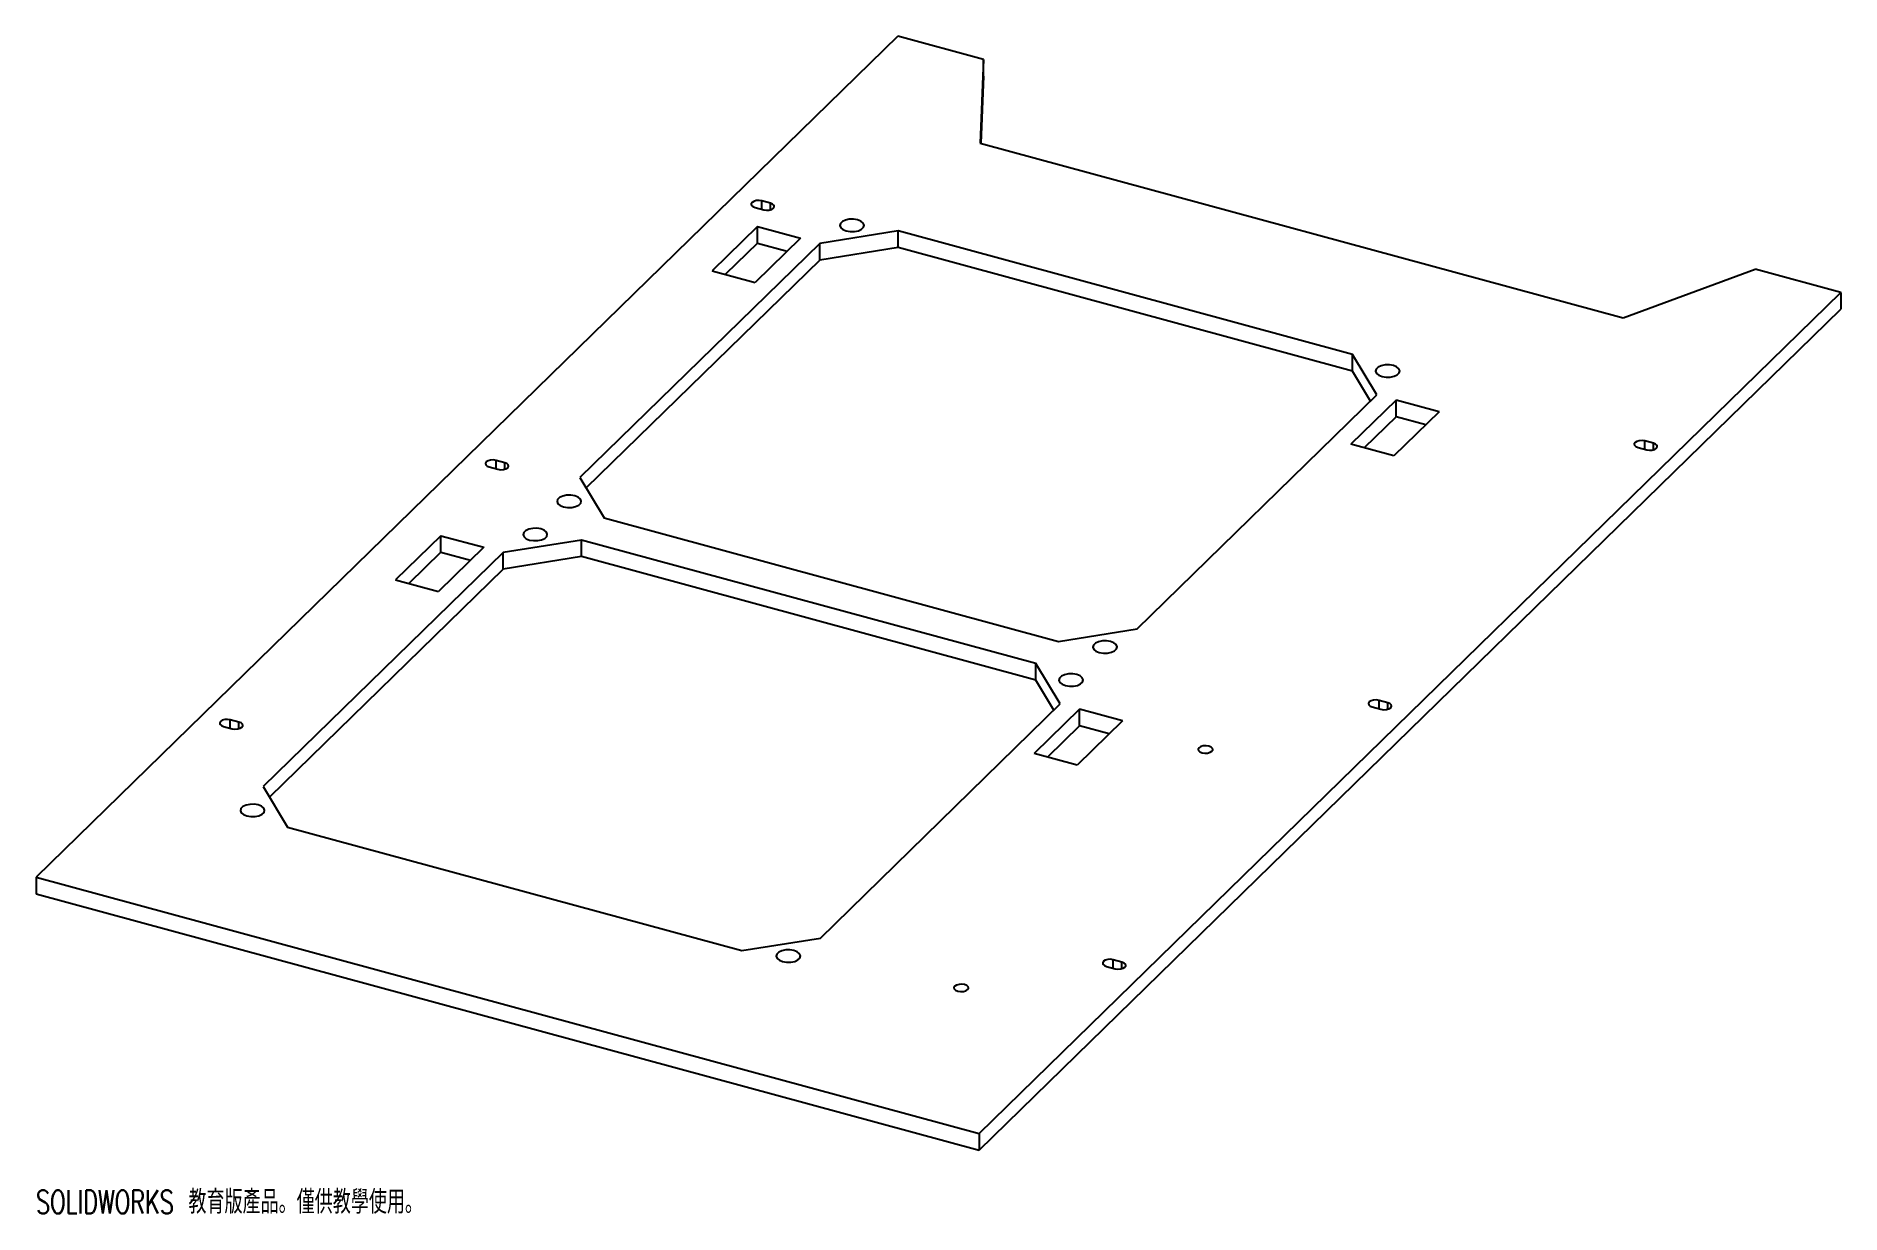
# Paper-space layout '_不等角視圖' of a CAD drawing. Header units: millimetres. Extents: x -186 to 186, y -126 to 117.
import ezdxf

# ---------------------------------------------------------------- set-up
doc = ezdxf.new("R2010")
doc.units = ezdxf.units.MM
doc.styles.add('SLDTEXTSTYLE0', font='TXT', dxfattribs={"width": 0.7, "bigfont": 'bigfont'})

psp = doc.layouts.new('_不等角視圖')

# ---------------------------------------------------------------- linework, layer by layer
at = {"color": 7, "linetype": 'Continuous', "lineweight": 25}
for p, q in [((-8.38, 116.64), (-186.19, -56.91)), ((9.31, 111.84), (-8.38, 116.64)), ((9.31, 111.84), (8.57, 94.57)), ((9.31, 108.41), (9.31, 111.84)), ((9.31, 108.41), (8.72, 94.53)), ((8.57, 94.57), (141.24, 58.51)), ((-34.67, 82.15), (-36.44, 82.63)), ((-37.84, 81.27), (-36.07, 80.79)), ((-37.34, 77.34), (-46.67, 68.23)), ((-28.49, 74.94), (-37.83, 65.83)), ((-37.34, 77.34), (-28.49, 74.94)), ((-37.34, 73.91), (-37.34, 77.34)), ((-8.3, 76.44), (-24.51, 73.86)), ((85.45, 50.96), (-8.3, 76.44)), ((-8.3, 73.01), (-8.3, 76.44)), ((-24.51, 73.86), (-73.98, 25.57)), ((-37.34, 73.91), (-43.92, 67.49)), ((-37.34, 73.91), (-31.24, 72.26)), ((-24.51, 70.43), (-24.51, 73.86)), ((-8.3, 73.01), (-24.51, 70.43)), ((85.45, 47.53), (-8.3, 73.01)), ((-24.51, 70.43), (-72.69, 23.41)), ((-46.67, 68.23), (-37.83, 65.83)), ((141.24, 58.51), (168.5, 68.57)), ((186.19, 63.76), (168.5, 68.57)), ((8.38, -109.79), (186.19, 63.76)), ((186.19, 63.76), (186.19, 60.33)), ((8.38, -113.21), (186.19, 60.33)), ((90.46, 42.61), (85.45, 50.96)), ((85.45, 47.53), (85.45, 50.96)), ((89.16, 41.34), (85.45, 47.53)), ((40.99, -5.67), (90.46, 42.61)), ((94.44, 41.53), (85.11, 32.42)), ((103.28, 39.13), (94.44, 41.53)), ((94.44, 38.1), (94.44, 41.53)), ((94.44, 38.1), (87.85, 31.67)), ((103.28, 39.13), (93.95, 30.02)), ((100.54, 36.44), (94.44, 38.1)), ((93.95, 30.02), (85.11, 32.42)), ((144.35, 31.75), (146.12, 31.27)), ((147.52, 32.64), (145.75, 33.12)), ((-92.68, 27.74), (-90.91, 27.26)), ((-89.51, 28.63), (-91.28, 29.11)), ((-73.98, 25.57), (-68.97, 17.22)), ((-68.97, 17.22), (24.78, -8.26)), ((-102.68, 13.57), (-112.01, 4.46)), ((-102.68, 13.57), (-93.83, 11.17)), ((-102.68, 10.14), (-102.68, 13.57)), ((-73.64, 12.67), (-89.85, 10.09)), ((20.11, -12.81), (-73.64, 12.67)), ((-73.64, 9.24), (-73.64, 12.67)), ((-89.85, 10.09), (-139.32, -38.2)), ((-102.68, 10.14), (-109.26, 3.72)), ((-93.83, 11.17), (-103.17, 2.06)), ((-102.68, 10.14), (-96.58, 8.49)), ((-89.85, 6.66), (-89.85, 10.09)), ((-73.64, 9.24), (-89.85, 6.66)), ((20.11, -16.24), (-73.64, 9.24)), ((-89.85, 6.66), (-138.02, -40.36)), ((-112.01, 4.46), (-103.17, 2.06)), ((24.78, -8.26), (40.99, -5.67)), ((25.12, -21.16), (20.11, -12.81)), ((20.11, -16.24), (20.11, -12.81)), ((23.82, -22.43), (20.11, -16.24)), ((-24.35, -69.44), (25.12, -21.16)), ((29.1, -22.24), (19.77, -31.35)), ((37.95, -24.65), (29.1, -22.24)), ((29.1, -25.67), (29.1, -22.24)), ((89.51, -21.77), (91.28, -22.25)), ((92.68, -20.89), (90.91, -20.41)), ((-147.52, -25.78), (-145.75, -26.26)), ((-144.35, -24.89), (-146.12, -24.41)), ((29.1, -25.67), (22.52, -32.1)), ((37.95, -24.65), (28.61, -33.76)), ((35.2, -27.33), (29.1, -25.67)), ((28.61, -33.76), (19.77, -31.35)), ((-139.32, -38.2), (-134.31, -46.55)), ((-134.31, -46.55), (-40.56, -72.03)), ((-186.19, -56.91), (-186.19, -60.33)), ((-186.19, -56.91), (8.38, -109.79)), ((-186.19, -60.33), (8.38, -113.21)), ((-40.56, -72.03), (-24.35, -69.44)), ((37.84, -74.41), (36.07, -73.93)), ((34.67, -75.29), (36.44, -75.77)), ((8.38, -109.79), (8.38, -113.21))]:
    psp.add_line(p, q, dxfattribs=at)
at = {"color": 8, "linetype": 'Continuous', "lineweight": 25}
for p, q in [((-36.44, 80.89), (-36.44, 82.63)), ((-34.67, 80.79), (-34.67, 82.15)), ((145.75, 31.37), (145.75, 33.12)), ((147.52, 31.27), (147.52, 32.64)), ((-91.28, 27.36), (-91.28, 29.11)), ((-89.51, 27.26), (-89.51, 28.63)), ((90.91, -22.15), (90.91, -20.41)), ((92.68, -22.25), (92.68, -20.89)), ((-146.12, -26.16), (-146.12, -24.41)), ((-144.35, -26.26), (-144.35, -24.89)), ((36.07, -75.67), (36.07, -73.93)), ((37.84, -75.77), (37.84, -74.41))]:
    psp.add_line(p, q, dxfattribs=at)
at = {"color": 7, "linetype": 'Continuous', "lineweight": 25, "flags": 128}
for points in [[(-36.44, 82.63), (-37, 82.72), (-37.59, 82.69), (-38.1, 82.54), (-38.47, 82.31), (-38.64, 82.02), (-38.58, 81.72), (-38.3, 81.46), (-37.84, 81.27)], [(-36.07, 80.79), (-35.51, 80.7), (-34.93, 80.73), (-34.42, 80.87), (-34.05, 81.11), (-33.88, 81.4), (-33.94, 81.7), (-34.22, 81.96), (-34.67, 82.15)], [(-19.04, 76.45), (-18.21, 76.31), (-17.34, 76.33), (-16.54, 76.49), (-15.9, 76.8), (-15.49, 77.19), (-15.37, 77.63), (-15.55, 78.07), (-16.02, 78.45), (-16.7, 78.72), (-17.53, 78.86), (-18.4, 78.84), (-19.2, 78.67), (-19.84, 78.37), (-20.25, 77.98), (-20.37, 77.54), (-20.18, 77.1), (-19.72, 76.72), (-19.04, 76.45)], [(91.52, 46.4), (92.34, 46.26), (93.21, 46.28), (94.01, 46.45), (94.66, 46.75), (95.06, 47.14), (95.18, 47.59), (95, 48.02), (94.53, 48.4), (93.85, 48.68), (93.02, 48.81), (92.15, 48.8), (91.35, 48.63), (90.71, 48.33), (90.3, 47.93), (90.18, 47.49), (90.37, 47.05), (90.83, 46.67), (91.52, 46.4)], [(145.75, 33.12), (145.19, 33.2), (144.6, 33.17), (144.09, 33.03), (143.72, 32.79), (143.55, 32.51), (143.61, 32.21), (143.89, 31.94), (144.35, 31.75)], [(146.12, 31.27), (146.68, 31.18), (147.26, 31.21), (147.77, 31.36), (148.14, 31.59), (148.31, 31.88), (148.25, 32.18), (147.97, 32.45), (147.52, 32.64)], [(-91.28, 29.11), (-91.84, 29.2), (-92.42, 29.16), (-92.94, 29.02), (-93.31, 28.79), (-93.47, 28.5), (-93.41, 28.2), (-93.13, 27.93), (-92.68, 27.74)], [(-90.91, 27.26), (-90.35, 27.18), (-89.77, 27.21), (-89.25, 27.35), (-88.88, 27.59), (-88.72, 27.87), (-88.78, 28.17), (-89.06, 28.44), (-89.51, 28.63)], [(-77.37, 19.51), (-76.55, 19.37), (-75.68, 19.39), (-74.88, 19.56), (-74.23, 19.86), (-73.83, 20.25), (-73.71, 20.69), (-73.89, 21.13), (-74.35, 21.51), (-75.04, 21.78), (-75.87, 21.92), (-76.73, 21.9), (-77.54, 21.74), (-78.18, 21.44), (-78.59, 21.04), (-78.71, 20.6), (-78.52, 20.16), (-78.06, 19.78), (-77.37, 19.51)], [(-84.37, 12.67), (-83.55, 12.54), (-82.68, 12.55), (-81.88, 12.72), (-81.23, 13.02), (-80.83, 13.42), (-80.71, 13.86), (-80.89, 14.3), (-81.35, 14.68), (-82.04, 14.95), (-82.87, 15.09), (-83.73, 15.07), (-84.54, 14.9), (-85.18, 14.6), (-85.59, 14.21), (-85.71, 13.76), (-85.52, 13.33), (-85.06, 12.95), (-84.37, 12.67)], [(33.18, -10.54), (34.01, -10.68), (34.87, -10.66), (35.68, -10.49), (36.32, -10.19), (36.73, -9.79), (36.84, -9.35), (36.66, -8.91), (36.2, -8.54), (35.51, -8.26), (34.69, -8.12), (33.82, -8.14), (33.01, -8.31), (32.37, -8.61), (31.97, -9.01), (31.85, -9.45), (32.03, -9.89), (32.49, -10.26), (33.18, -10.54)], [(26.18, -17.37), (27, -17.51), (27.87, -17.49), (28.68, -17.32), (29.32, -17.02), (29.73, -16.63), (29.84, -16.18), (29.66, -15.75), (29.2, -15.37), (28.51, -15.09), (27.69, -14.96), (26.82, -14.97), (26.01, -15.14), (25.37, -15.44), (24.96, -15.84), (24.85, -16.28), (25.03, -16.72), (25.49, -17.1), (26.18, -17.37)], [(90.91, -20.41), (90.35, -20.32), (89.77, -20.35), (89.25, -20.49), (88.88, -20.73), (88.72, -21.02), (88.78, -21.32), (89.06, -21.58), (89.51, -21.77)], [(91.28, -22.25), (91.84, -22.34), (92.42, -22.31), (92.94, -22.16), (93.31, -21.93), (93.47, -21.64), (93.41, -21.34), (93.13, -21.08), (92.68, -20.89)], [(-146.12, -24.41), (-146.68, -24.33), (-147.26, -24.36), (-147.77, -24.5), (-148.14, -24.74), (-148.31, -25.02), (-148.25, -25.32), (-147.97, -25.59), (-147.52, -25.78)], [(-145.75, -26.26), (-145.19, -26.35), (-144.6, -26.31), (-144.09, -26.17), (-143.72, -25.94), (-143.55, -25.65), (-143.61, -25.35), (-143.89, -25.08), (-144.35, -24.89)], [(54.39, -31.22), (54.95, -31.31), (55.53, -31.28), (56.05, -31.13), (56.41, -30.9), (56.58, -30.61), (56.52, -30.31), (56.24, -30.05), (55.79, -29.86), (55.23, -29.77), (54.64, -29.8), (54.13, -29.94), (53.76, -30.18), (53.59, -30.47), (53.65, -30.77), (53.93, -31.03), (54.39, -31.22)], [(-142.71, -44.26), (-141.88, -44.4), (-141.02, -44.38), (-140.21, -44.22), (-139.57, -43.91), (-139.16, -43.52), (-139.05, -43.08), (-139.23, -42.64), (-139.69, -42.26), (-140.38, -41.99), (-141.2, -41.85), (-142.07, -41.87), (-142.88, -42.04), (-143.52, -42.34), (-143.92, -42.73), (-144.04, -43.17), (-143.86, -43.61), (-143.4, -43.99), (-142.71, -44.26)], [(-32.16, -74.31), (-31.33, -74.45), (-30.46, -74.43), (-29.66, -74.26), (-29.02, -73.96), (-28.61, -73.57), (-28.49, -73.12), (-28.68, -72.68), (-29.14, -72.31), (-29.83, -72.03), (-30.65, -71.9), (-31.52, -71.91), (-32.32, -72.08), (-32.97, -72.38), (-33.37, -72.78), (-33.49, -73.22), (-33.31, -73.66), (-32.84, -74.04), (-32.16, -74.31)], [(36.07, -73.93), (35.51, -73.84), (34.93, -73.87), (34.42, -74.02), (34.05, -74.25), (33.88, -74.54), (33.94, -74.84), (34.22, -75.1), (34.67, -75.29)], [(36.44, -75.77), (37, -75.86), (37.59, -75.83), (38.1, -75.69), (38.47, -75.45), (38.64, -75.16), (38.58, -74.86), (38.3, -74.6), (37.84, -74.41)], [(3.98, -80.42), (4.55, -80.5), (5.13, -80.47), (5.64, -80.33), (6.01, -80.09), (6.18, -79.81), (6.12, -79.51), (5.84, -79.24), (5.38, -79.05), (4.82, -78.96), (4.24, -79), (3.73, -79.14), (3.36, -79.37), (3.19, -79.66), (3.25, -79.96), (3.53, -80.23), (3.98, -80.42)]]:
    psp.add_lwpolyline(points, dxfattribs=at)

# ---------------------------------------------------------------- texts
at = {"color": 7, "linetype": 'Continuous', "insert": (-186.19, -121.48), "char_height": 4.8336, "attachment_point": 1, "style": 'SLDTEXTSTYLE0'}
psp.add_mtext('SOLIDWORKS 教育版產品。僅供教學使用。', dxfattribs=at)

doc.saveas('drawing.dxf')
